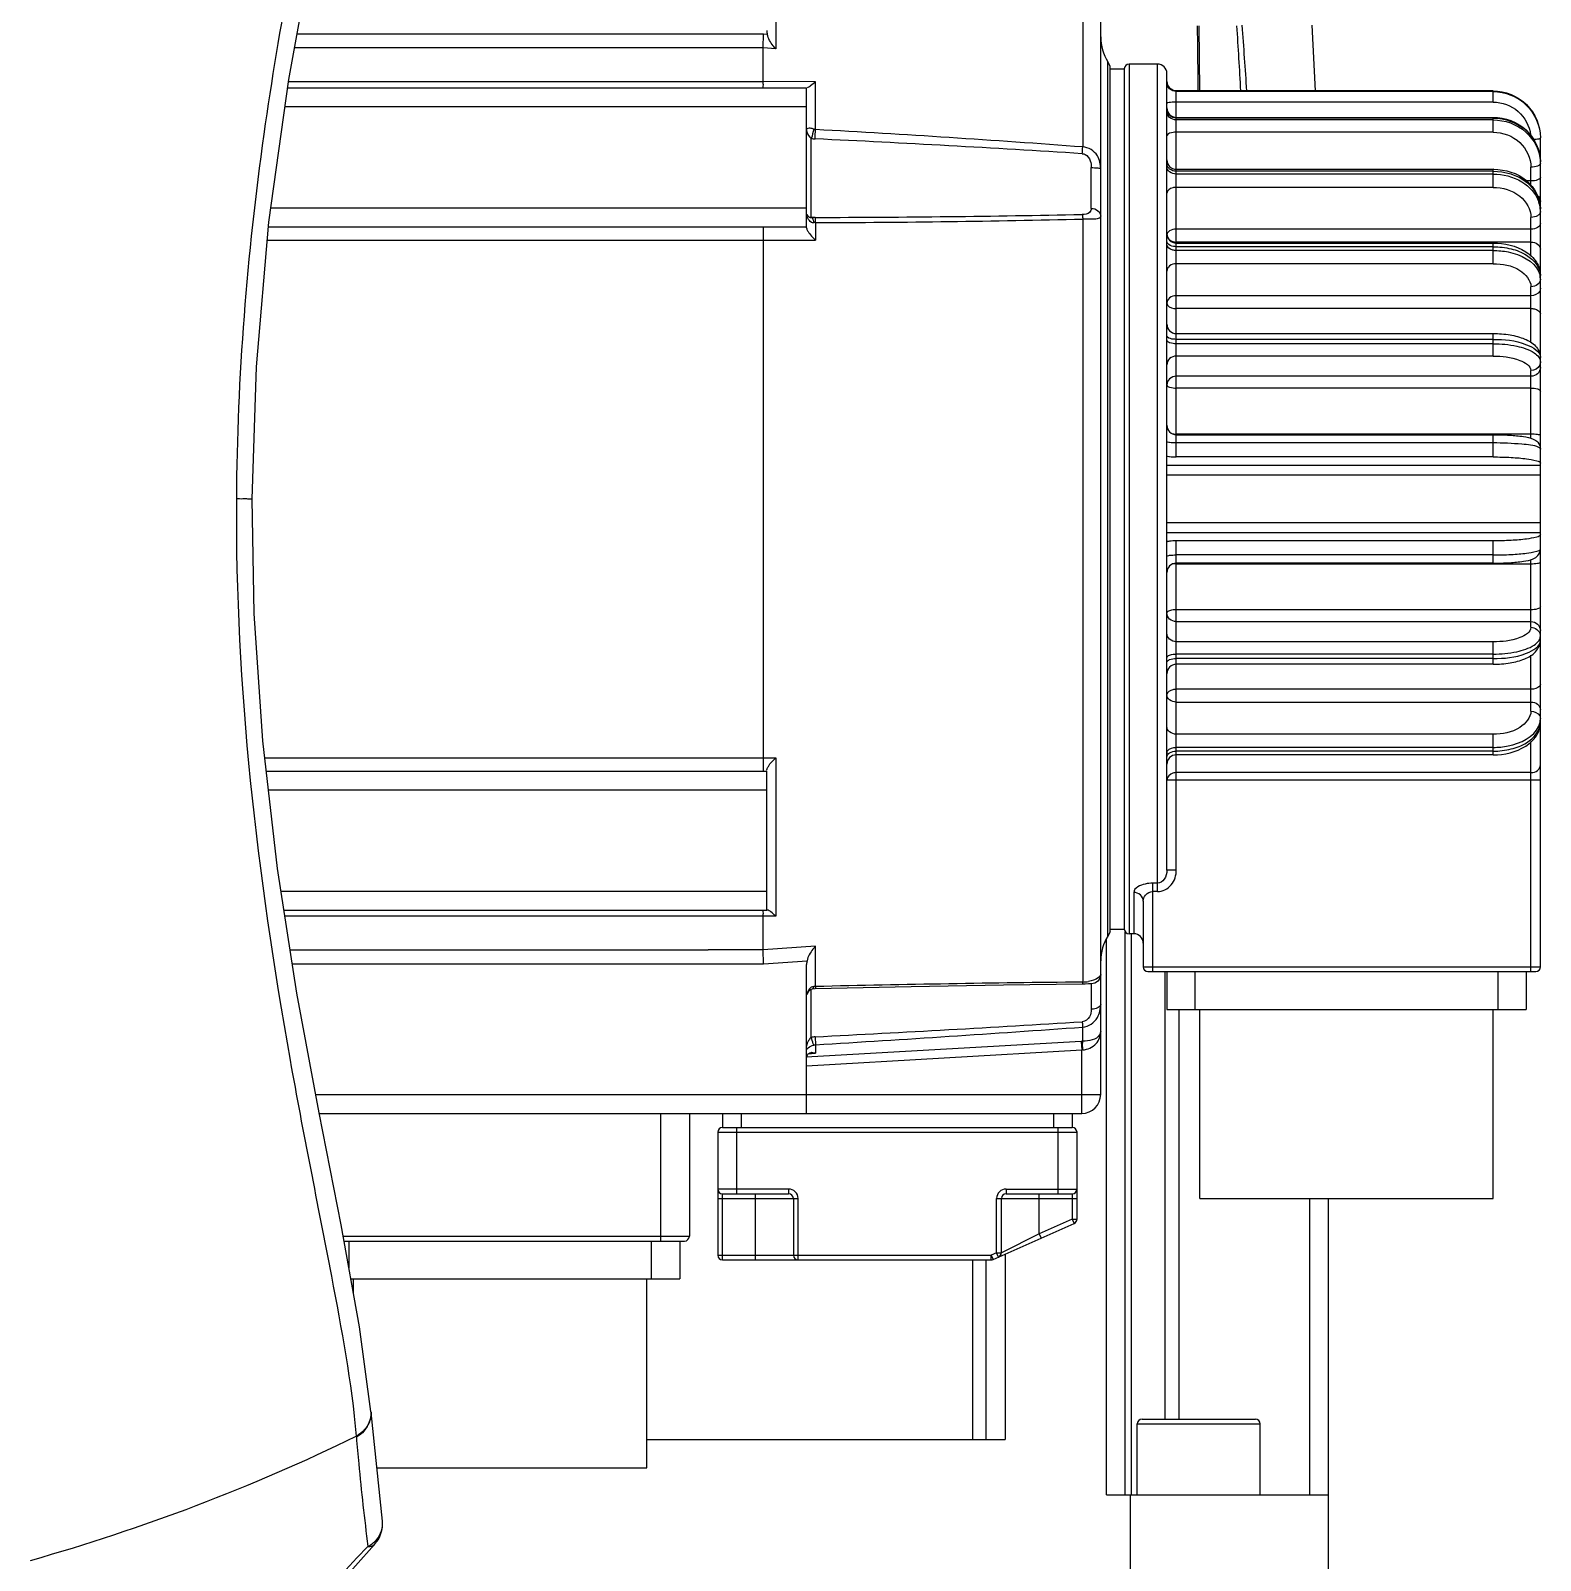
# Model space of a CAD drawing. Header units: millimetres. Extents: x 7426 to 8737, y 124 to 421.
# Drawn here: x 7934.83 to 7942.82, y 253.93 to 262.03 of the extents above; entities that cross this region are included whole.
import ezdxf

# ---------------------------------------------------------------- set-up
doc = ezdxf.new("R2010")
doc.units = ezdxf.units.MM
doc.layers.add('外形图', color=7, linetype='Continuous')

msp = doc.modelspace()

# ---------------------------------------------------------------- linework, layer by layer
at = {"layer": '外形图', "color": 0, "linetype": 'Continuous'}
for p, q in [((7940.398, 262.7099), (7940.398, 261.4099)), ((7940.4927, 256.3983), (7940.4927, 262.61)), ((7938.7751, 262.4922), (7938.7751, 261.9292)), ((7936.2435, 262.0075), (7938.7103, 262.0075)), ((7938.7077, 261.934), (7938.7103, 262.0075)), ((7938.7103, 262.0075), (7938.7298, 262.0061)), ((7941.0171, 261.7069), (7941.0129, 262.0515)), ((7941.6095, 262.0536), (7941.6277, 261.7069)), ((7938.7077, 261.934), (7936.2302, 261.934)), ((7938.7751, 261.9292), (7938.7077, 261.934)), ((7938.7077, 261.7555), (7938.7077, 261.934)), ((7940.5427, 261.8375), (7940.5302, 261.8603)), ((7940.5302, 257.2365), (7940.5302, 261.8603)), ((7940.5427, 257.2592), (7940.5427, 261.8375)), ((7940.7927, 261.8484), (7940.6427, 261.8484)), ((7940.6427, 261.8484), (7940.6427, 257.2483)), ((7940.7927, 257.4716), (7940.7927, 261.8484)), ((7936.1985, 261.7555), (7938.7077, 261.7555)), ((7938.9851, 261.7553), (7938.7077, 261.7555)), ((7938.9851, 261.502), (7938.9851, 261.7553)), ((7940.5427, 261.8234), (7940.6177, 261.8234)), ((7940.6177, 261.8234), (7940.6177, 257.2733)), ((7940.8427, 257.5855), (7940.8427, 261.7984)), ((7936.194, 261.7234), (7938.9377, 261.7234)), ((7938.9377, 260.9824), (7938.9377, 261.7234)), ((7940.8927, 261.7069), (7942.5678, 261.7069)), ((7940.8927, 259.7703), (7940.8927, 261.7069)), ((7942.5678, 261.7064), (7940.8927, 261.7064)), ((7942.5678, 261.7032), (7940.8927, 261.7032)), ((7942.5678, 261.6471), (7942.5678, 261.7069)), ((7936.1801, 261.6234), (7938.9377, 261.6234)), ((7942.5678, 261.6471), (7940.8927, 261.6471)), ((7940.8927, 261.5664), (7942.5678, 261.5664)), ((7942.5678, 261.5626), (7940.8927, 261.5626)), ((7942.5678, 261.5531), (7940.8927, 261.5531)), ((7942.5678, 261.4877), (7942.5678, 261.5664)), ((7938.9627, 261.0372), (7938.9627, 261.4554)), ((7942.5678, 261.4877), (7940.8927, 261.4877)), ((7942.8178, 261.084), (7942.8178, 261.4586)), ((7940.4427, 261.0851), (7940.4427, 261.3007)), ((7940.8927, 261.2919), (7942.5678, 261.2919)), ((7942.5678, 261.2815), (7940.8927, 261.2815)), ((7942.5678, 261.1962), (7942.5678, 261.2919)), ((7942.7678, 261.2058), (7942.7678, 261.3029)), ((7942.5678, 261.2663), (7940.8927, 261.2663)), ((7942.5678, 261.1962), (7940.8927, 261.1962)), ((7942.7678, 261.2305), (7942.745, 261.2305)), ((7936.1054, 261.0884), (7938.9377, 261.0884)), ((7938.9463, 261.0431), (7938.9403, 261.052)), ((7938.95, 261.0403), (7938.9463, 261.0431)), ((7938.9499, 261.0404), (7938.95, 261.0403)), ((7938.9569, 261.0377), (7938.9627, 261.0372)), ((7940.398, 261.029), (7940.398, 256.993)), ((7942.7678, 260.8321), (7942.7678, 261.0375)), ((7942.8178, 257.0733), (7942.8178, 261.0832)), ((7936.0928, 260.9884), (7938.9377, 260.9884)), ((7938.9851, 261.01), (7938.9851, 260.9173)), ((7940.8439, 260.9514), (7940.8429, 260.9476)), ((7942.7678, 260.9753), (7940.8927, 260.9753)), ((7936.0866, 260.9173), (7938.7077, 260.9173)), ((7938.7077, 260.9173), (7938.7077, 258.1794)), ((7938.7077, 260.9173), (7938.9851, 260.9173)), ((7942.7678, 260.9071), (7940.8927, 260.9071)), ((7940.8927, 260.9019), (7942.5678, 260.9019)), ((7942.5678, 260.8824), (7940.8927, 260.8824)), ((7942.5678, 260.7924), (7942.5678, 260.9019)), ((7942.5678, 260.8625), (7940.8927, 260.8625)), ((7942.5678, 260.7924), (7940.8927, 260.7924)), ((7942.7678, 260.6229), (7940.8927, 260.6229)), ((7942.7678, 260.3752), (7942.7678, 260.6707)), ((7942.7678, 260.5553), (7940.8927, 260.5553)), ((7940.8927, 260.4231), (7942.5678, 260.4231)), ((7942.5678, 260.3923), (7940.8927, 260.3923)), ((7942.5678, 260.3038), (7942.5678, 260.4231)), ((7942.5678, 260.3692), (7940.8927, 260.3692)), ((7942.5678, 260.3038), (7940.8927, 260.3038)), ((7942.7678, 259.8695), (7942.7678, 260.2273)), ((7942.7678, 260.1973), (7940.8927, 260.1973)), ((7942.7678, 260.1348), (7940.8927, 260.1348)), ((7942.7678, 259.8914), (7940.8927, 259.8914)), ((7940.8927, 259.8881), (7942.5678, 259.8881)), ((7942.5678, 259.8446), (7940.8927, 259.8446)), ((7942.5678, 259.7703), (7942.5678, 259.8881)), ((7942.5678, 259.7703), (7940.8927, 259.7703)), ((7940.8427, 259.7274), (7942.8178, 259.7274)), ((7942.8178, 259.6743), (7940.8427, 259.6743)), ((7942.8178, 259.4224), (7940.8427, 259.4224)), ((7942.8178, 259.3693), (7940.8427, 259.3693)), ((7942.5678, 259.3264), (7940.8927, 259.3264)), ((7940.8927, 257.5855), (7940.8927, 259.3264)), ((7942.5678, 259.2086), (7942.5678, 259.3264)), ((7942.5678, 259.2521), (7940.8927, 259.2521)), ((7942.5678, 259.2086), (7940.8927, 259.2086)), ((7940.8927, 259.2053), (7942.7678, 259.2053)), ((7942.7678, 258.8694), (7942.7678, 259.2272)), ((7942.7678, 258.9619), (7940.8927, 258.9619)), ((7940.8927, 258.8994), (7942.7678, 258.8994)), ((7942.5678, 258.7929), (7940.8927, 258.7929)), ((7942.5678, 258.6736), (7942.5678, 258.7929)), ((7942.5678, 258.7275), (7940.8927, 258.7275)), ((7942.5678, 258.7044), (7940.8927, 258.7044)), ((7942.7678, 258.426), (7942.7678, 258.7215)), ((7942.5678, 258.6736), (7940.8927, 258.6736)), ((7942.7678, 258.5414), (7940.8927, 258.5414)), ((7940.8927, 258.4738), (7942.7678, 258.4738)), ((7942.5678, 258.3043), (7940.8927, 258.3043)), ((7942.5678, 258.1948), (7942.5678, 258.3043)), ((7942.5678, 258.2342), (7940.8927, 258.2342)), ((7942.5678, 258.2143), (7940.8927, 258.2143)), ((7942.5678, 258.1948), (7940.8927, 258.1948)), ((7942.7678, 257.0483), (7942.7678, 258.2646)), ((7936.0725, 258.1794), (7938.7751, 258.1794)), ((7938.7751, 258.1794), (7938.7751, 257.3412)), ((7936.0807, 258.1083), (7938.7277, 258.1083)), ((7938.7277, 257.3733), (7938.7277, 258.1083)), ((7942.8178, 258.0609), (7940.8427, 258.0609)), ((7942.7678, 258.1011), (7940.8927, 258.1011)), ((7938.7277, 258.0083), (7936.0923, 258.0083)), ((7940.8927, 257.5855), (7940.8427, 257.5855)), ((7936.1588, 257.4733), (7938.7277, 257.4733)), ((7940.6677, 257.4669), (7940.6677, 257.2483)), ((7940.7927, 257.5158), (7940.7677, 257.5158)), ((7940.7677, 257.0483), (7940.7677, 257.5158)), ((7940.7927, 257.4716), (7940.7677, 257.4716)), ((7940.7177, 257.4217), (7940.7177, 257.0733)), ((7936.1744, 257.3733), (7938.7277, 257.3733)), ((7938.7751, 257.3412), (7936.1794, 257.3412)), ((7938.7077, 257.1627), (7938.7077, 257.3412)), ((7940.5427, 257.2592), (7940.5302, 257.2365)), ((7940.5427, 257.2733), (7940.6177, 257.2733)), ((7940.623, 254.2807), (7940.623, 257.2588)), ((7940.6677, 257.2483), (7940.6427, 257.2483)), ((7940.6551, 254.2807), (7940.6551, 257.2483)), ((7936.2072, 257.1628), (7938.4177, 257.1628)), ((7938.7077, 257.1627), (7938.4177, 257.1628)), ((7938.9851, 257.1823), (7938.7077, 257.1627)), ((7938.7103, 257.0892), (7938.7077, 257.1627)), ((7938.9851, 256.9692), (7938.9851, 257.1823)), ((7940.523, 254.2807), (7940.523, 257.2202)), ((7936.2186, 257.0892), (7938.7103, 257.0892)), ((7938.7103, 257.0892), (7938.9399, 257.1057)), ((7938.9377, 256.2983), (7938.9377, 257.0859)), ((7940.7177, 257.0733), (7942.8178, 257.0733)), ((7940.398, 256.993), (7940.3957, 256.993)), ((7940.3958, 256.9834), (7940.4112, 256.9839)), ((7940.4366, 256.986), (7940.4379, 256.9861)), ((7940.4427, 256.9839), (7940.4427, 256.8492)), ((7940.7427, 257.0483), (7942.7928, 257.0483)), ((7940.8337, 254.6807), (7940.8337, 257.0483)), ((7940.8427, 257.0483), (7940.8427, 256.8483)), ((7940.9927, 256.8483), (7940.9927, 257.0483)), ((7942.5928, 257.0483), (7942.5928, 256.8483)), ((7942.7428, 257.0483), (7942.7428, 256.8483)), ((7938.9627, 256.7004), (7938.9627, 256.9558)), ((7938.9685, 256.958), (7938.9836, 256.959)), ((7940.8427, 256.8483), (7942.7428, 256.8483)), ((7940.9071, 254.6807), (7940.9071, 256.8483)), ((7941.0177, 255.8483), (7941.0177, 256.8483)), ((7942.5678, 255.8483), (7942.5678, 256.8483)), ((7940.398, 256.6797), (7940.398, 256.755)), ((7940.3901, 256.6794), (7938.9654, 256.5974)), ((7938.9825, 256.7034), (7938.9851, 256.6618)), ((7938.9851, 256.6618), (7938.9851, 256.6167)), ((7940.3901, 256.6794), (7940.3927, 256.634)), ((7938.9377, 256.5502), (7940.3927, 256.634)), ((7938.9654, 256.5974), (7938.9399, 256.596)), ((7938.9482, 256.6145), (7938.9644, 256.6155)), ((7938.9644, 256.6155), (7938.9851, 256.6167)), ((7940.3927, 256.2983), (7940.3927, 256.634)), ((7936.3417, 256.3983), (7940.4927, 256.3983)), ((7936.3602, 256.2983), (7940.3927, 256.2983)), ((7938.1677, 255.6233), (7938.1677, 256.2983)), ((7938.3177, 256.2983), (7938.3177, 255.6483)), ((7938.4927, 256.2983), (7938.4927, 256.2233)), ((7938.5927, 256.2233), (7938.5927, 256.2983)), ((7940.2427, 256.2983), (7940.2427, 256.2233)), ((7940.3427, 256.2983), (7940.3427, 256.2233)), ((7938.4677, 256.1983), (7940.3677, 256.1983)), ((7938.4677, 256.1983), (7938.4677, 255.5483)), ((7938.4927, 256.2233), (7940.3427, 256.2233)), ((7938.5677, 256.2233), (7938.5677, 255.8733)), ((7940.2677, 255.8733), (7940.2677, 256.2233)), ((7940.3677, 255.7395), (7940.3677, 256.1983)), ((7938.8427, 255.8983), (7938.4677, 255.8983)), ((7938.4677, 255.8483), (7938.8927, 255.8483)), ((7938.4927, 255.8733), (7938.8427, 255.8733)), ((7938.4927, 255.5232), (7938.4927, 255.8733)), ((7938.6677, 255.5232), (7938.6677, 255.8733)), ((7938.8427, 255.8983), (7938.8427, 255.8733)), ((7938.8677, 255.8483), (7938.8677, 255.5483)), ((7938.8927, 255.5232), (7938.8927, 255.8483)), ((7939.9427, 255.8483), (7940.3677, 255.8483)), ((7939.9427, 255.5614), (7939.9427, 255.8483)), ((7939.9677, 255.5614), (7939.9677, 255.8483)), ((7939.9927, 255.8983), (7940.3677, 255.8983)), ((7939.9927, 255.8983), (7939.9927, 255.8733)), ((7939.9927, 255.8733), (7940.3427, 255.8733)), ((7940.1677, 255.6616), (7940.1677, 255.8733)), ((7940.3427, 255.8733), (7940.3427, 255.7395)), ((7941.0177, 255.8483), (7942.5678, 255.8483)), ((7941.5981, 254.2807), (7941.5981, 255.8483)), ((7941.6981, 253.5982), (7941.6981, 255.8483)), ((7939.9234, 255.5254), (7940.3529, 255.7167)), ((7940.3427, 255.7395), (7940.1677, 255.6616)), ((7940.3427, 255.7395), (7940.3677, 255.7395)), ((7940.3427, 255.7395), (7940.3529, 255.7167)), ((7936.487, 255.6483), (7938.3177, 255.6483)), ((7936.4916, 255.6233), (7938.2927, 255.6233)), ((7936.5176, 255.6233), (7936.5176, 255.481)), ((7938.1177, 255.4232), (7938.1177, 255.6233)), ((7938.2677, 255.6233), (7938.2677, 255.4232)), ((7940.1677, 255.6616), (7939.9677, 255.5614)), ((7940.1677, 255.6616), (7940.1779, 255.6387)), ((7938.4677, 255.5483), (7939.9132, 255.5483)), ((7938.4927, 255.5232), (7939.9132, 255.5232)), ((7939.817, 254.5732), (7939.817, 255.5232)), ((7939.888, 254.5732), (7939.888, 255.5232)), ((7939.9427, 255.5614), (7939.9132, 255.5483)), ((7939.9132, 255.5483), (7939.9234, 255.5254)), ((7939.9132, 255.5232), (7939.9132, 255.5483)), ((7939.9427, 255.5614), (7939.9677, 255.5614)), ((7939.9529, 255.5386), (7939.9427, 255.5614)), ((7939.988, 255.5542), (7939.988, 254.5732)), ((7936.5282, 255.4232), (7938.2677, 255.4232)), ((7936.5426, 255.3444), (7936.5426, 255.4232)), ((7938.0927, 254.4232), (7938.0927, 255.4232)), ((7936.6344, 254.7195), (7936.6342, 254.7223)), ((7936.6346, 254.7172), (7936.6344, 254.7196)), ((7936.6944, 254.142), (7936.6346, 254.7173)), ((7940.6863, 254.6557), (7941.3363, 254.6557)), ((7940.6863, 254.2807), (7940.6863, 254.6557)), ((7940.7113, 254.6807), (7941.3113, 254.6807)), ((7941.3363, 254.2807), (7941.3363, 254.6557)), ((7936.5566, 254.5914), (7936.5569, 254.589)), ((7936.5568, 254.589), (7936.557, 254.5868)), ((7938.0927, 254.5732), (7939.988, 254.5732)), ((7936.6652, 254.4232), (7938.0927, 254.4232)), ((7940.523, 254.2807), (7941.6981, 254.2807)), ((7940.648, 254.2807), (7940.648, 253.5982)), ((7936.4524, 253.7923), (7936.6535, 254.0191))]:
    msp.add_line(p, q, dxfattribs=at)
for points in [[(7936.006, 259.5471), (7936.0282, 260.2464), (7936.0949, 261.013), (7936.1999, 261.766), (7936.3283, 262.4778), (7936.459, 263.1243), (7936.5682, 263.6848), (7936.6319, 264.1367), (7936.6331, 264.4596), (7936.5625, 264.6776)], [(7936.6342, 254.7223), (7936.5745, 255.1701), (7936.4759, 255.7091), (7936.3595, 256.3018), (7936.2427, 256.9344), (7936.14, 257.5943), (7936.0623, 258.2683), (7936.017, 258.9427), (7936.006, 259.5471)], [(7938.9836, 256.9591), (7939.4902, 256.9699), (7939.9786, 256.9783), (7940.3958, 256.9834)], [(7940.4112, 256.9839), (7940.4278, 256.9852), (7940.4366, 256.986)], [(7938.9403, 256.9269), (7938.9475, 256.9432), (7938.9583, 256.9542), (7938.9685, 256.958)]]:
    msp.add_lwpolyline(points, dxfattribs=at)
for centre, radius, start, end in [((7938.8153, 262.0254), 0.0876, 179.97001, 192.74743), ((8018.9523, 262.7615), 77.9522, 180.52196, 180.775196), ((7837.1258, 255.5966), 104.2875, 3.358925, 3.548351), ((7853.345, 255.6582), 88.1287, 3.935581, 4.161593), ((7940.7427, 261.9919), 0.25, 180, 211.78833), ((7940.6427, 261.8234), 0.025, 90, 180), ((7940.7927, 261.7984), 0.05, 0, 90), ((7940.8927, 261.7569), 0.05, 180, 270), ((7940.8927, 261.6164), 0.05, 180, 270), ((7940.8856, 261.6089), 0.0429, 180.05795, 192.61888), ((7940.8865, 261.609), 0.0438, 192.57758, 204.10807), ((7938.9878, 261.5627), 0.1102, 256.84218, 267.23272), ((7937.1842, 261.5726), 1.8022, 356.18308, 357.75704), ((7935.1019, 178.6649), 82.8786, 86.338062, 87.316333), ((7935.1393, 191.6375), 69.9703, 85.689808, 86.849239), ((7942.7702, 261.7602), 0.3114, 272.59141, 273.0866), ((7942.5744, 261.4553), 0.2433, 0.00019, 0.7565), ((7936.0229, 261.7133), 4.3856, 355.56675, 356.03358), ((7940.8927, 261.3419), 0.05, 180, 270), ((7942.5678, 260.9925), 0.2993, 89.46616, 89.9999), ((7942.6058, 261.3221), 0.212, 0.00195, 2.54902), ((7942.6552, 261.0673), 0.1626, 5.52158, 18.67524), ((7938.9899, 258.8759), 2.1615, 90.19705, 90.72104), ((7938.8321, 338.8013), 77.7641, 270.110749, 271.151827), ((7938.8107, 326.5469), 65.5372, 270.1524, 271.38775), ((7942.6607, 261.068), 0.1571, 0.00996, 5.45823), ((7938.9878, 260.9247), 0.0854, 91.84014, 98.50531), ((7940.8927, 260.9519), 0.05, 180, 270), ((7942.7237, 260.7102), 0.0941, 0.07116, 11.79297), ((7940.8927, 260.4731), 0.05, 180, 270), ((7942.7634, 260.2661), 0.056, 30.15207, 35.0287), ((7940.8927, 259.9381), 0.05, 180, 270), ((7940.8927, 259.1586), 0.05, 90, 180), ((7942.7634, 258.8306), 0.056, 324.9713, 329.84793), ((7942.7752, 258.8232), 0.0426, 0.03306, 9.12745), ((7940.8927, 258.6236), 0.05, 90, 180), ((7942.7237, 258.3865), 0.0941, 348.20703, 359.92884), ((7940.8927, 258.1448), 0.05, 90, 180), ((7940.7427, 257.1048), 0.25, 148.21167, 180), ((7940.6427, 257.2733), 0.025, 180, 270), ((7940.6677, 257.1983), 0.05, 0, 90), ((7939.0256, 257.086), 0.0879, 167.07012, 180.0369), ((7940.7427, 257.0733), 0.025, 180, 270), ((7942.7928, 257.0733), 0.025, 270, 0), ((7941.3834, 156.5539), 100.4439, 90.563448, 91.368227), ((7940.3931, 257.1895), 0.1965, 271.40779, 280.27439), ((7938.9852, 256.5846), 0.3847, 90.99537, 91.4861), ((7938.9871, 256.4649), 0.5043, 90.22868, 90.97738), ((7931.8604, 395.792), 139.2708, 272.931274, 273.513456), ((7931.9496, 374.033), 117.5819, 273.430335, 274.120313), ((7939.0122, 256.6486), 0.0728, 148.94309, 153.01932), ((7938.9878, 256.6017), 0.1019, 92.99557, 104.2583), ((7940.4091, 256.3504), 0.3295, 91.93093, 93.29741), ((7938.9662, 256.5824), 0.0378, 93.27464, 97.63658), ((7940.4052, 256.4898), 0.1447, 92.87696, 94.95362), ((7940.3927, 256.3983), 0.1, 270, 0), ((7938.4927, 256.1983), 0.025, 90, 180), ((7940.3427, 256.1983), 0.025, 0, 90), ((7938.4927, 255.8983), 0.025, 180, 270), ((7938.8427, 255.8483), 0.05, 0, 90), ((7938.8427, 255.8483), 0.025, 0, 90), ((7939.9927, 255.8483), 0.05, 90, 180), ((7939.9927, 255.8483), 0.025, 90, 180), ((7940.3427, 255.8983), 0.025, 270, 0), ((7940.3427, 255.7395), 0.025, 294, 0), ((7938.2927, 255.6483), 0.025, 270, 0), ((7938.4927, 255.5483), 0.025, 180, 270), ((7938.8927, 255.5483), 0.025, 180, 270), ((7939.9132, 255.5483), 0.025, 270, 294), ((7939.9427, 255.5614), 0.025, 294, 0.00098), ((7936.5134, 254.7116), 0.1212, 2.73978, 4.92189), ((7940.7113, 254.6557), 0.025, 90, 180), ((7941.3113, 254.6557), 0.025, 0, 90)]:
    msp.add_arc(centre, radius, start, end, dxfattribs=at)
for points, knots in [([(7936.5233, 264.7176), (7936.5611, 264.6584), (7936.5858, 264.4646), (7936.557, 264.1212), (7936.4726, 263.6387), (7936.3457, 263.0288), (7936.1975, 262.2948), (7936.0012, 261.127), (7935.9263, 260.1934), (7935.9228, 259.5483)], [0, 0, 0, 0, 0.040311, 0.106401, 0.199998, 0.320158, 0.464544, 0.629656, 1, 1, 1, 1]), ([(7938.7751, 261.9292), (7938.7703, 261.9341), (7938.7506, 261.9565), (7938.7349, 261.9836), (7938.7298, 262.0061)], [0, 0, 0, 0, 0.229787, 1, 1, 1, 1]), ([(7938.7103, 261.7234), (7938.7075, 261.7234), (7938.711, 261.7407), (7938.708, 261.7476), (7938.7077, 261.7555)], [0, 0, 0, 0, 0.263367, 1, 1, 1, 1]), ([(7938.9851, 261.7553), (7938.9768, 261.7471), (7938.963, 261.736), (7938.9469, 261.7234), (7938.9399, 261.7234)], [0, 0, 0, 0, 0.624916, 1, 1, 1, 1]), ([(7942.5678, 261.7069), (7942.6315, 261.7069), (7942.764, 261.6543), (7942.8178, 261.522), (7942.8178, 261.4586)], [0, 0, 0, 0, 0.501003, 1, 1, 1, 1]), ([(7942.5678, 261.7064), (7942.6315, 261.7064), (7942.7639, 261.6541), (7942.8178, 261.5219), (7942.8178, 261.4586)], [0, 0, 0, 0, 0.501519, 1, 1, 1, 1]), ([(7942.5678, 261.7032), (7942.631, 261.7032), (7942.7623, 261.6517), (7942.8169, 261.5213), (7942.8178, 261.4585)], [0, 0, 0, 0, 0.501498, 1, 1, 1, 1]), ([(7940.8465, 261.643), (7940.8456, 261.6427), (7940.8442, 261.6423), (7940.8427, 261.6411), (7940.8427, 261.6405)], [0, 0, 0, 0, 0.660028, 1, 1, 1, 1]), ([(7940.8927, 261.5531), (7940.8801, 261.5531), (7940.8544, 261.562), (7940.8427, 261.5873), (7940.8427, 261.5993)], [0, 0, 0, 0, 0.513978, 1, 1, 1, 1]), ([(7940.8927, 261.6471), (7940.8879, 261.6471), (7940.8725, 261.6466), (7940.8567, 261.6462), (7940.8465, 261.643)], [0, 0, 0, 0, 0.31252, 1, 1, 1, 1]), ([(7942.5678, 261.6471), (7942.6147, 261.6467), (7942.7116, 261.6123), (7942.7599, 261.5209), (7942.766, 261.4746)], [0, 0, 0, 0, 0.501418, 1, 1, 1, 1]), ([(7942.5678, 261.5664), (7942.6307, 261.5664), (7942.7603, 261.5203), (7942.8178, 261.3924), (7942.8178, 261.3316)], [0, 0, 0, 0, 0.508992, 1, 1, 1, 1]), ([(7942.5678, 261.5626), (7942.6309, 261.5626), (7942.7596, 261.5178), (7942.8178, 261.3913), (7942.8178, 261.3316)], [0, 0, 0, 0, 0.513978, 1, 1, 1, 1]), ([(7942.5678, 261.5531), (7942.6293, 261.5531), (7942.7546, 261.5105), (7942.815, 261.3897), (7942.8176, 261.3315)], [0, 0, 0, 0, 0.513619, 1, 1, 1, 1]), ([(7938.9752, 261.5044), (7938.9695, 261.5067), (7938.9589, 261.5104), (7938.9377, 261.5084), (7938.9377, 261.5015)], [0, 0, 0, 0, 0.471687, 1, 1, 1, 1]), ([(7938.9377, 261.5015), (7938.9377, 261.4978), (7938.939, 261.4798), (7938.9514, 261.4639), (7938.9627, 261.4554)], [0, 0, 0, 0, 0.207199, 1, 1, 1, 1]), ([(7938.9851, 261.502), (7938.9834, 261.5022), (7938.98, 261.5027), (7938.9768, 261.5037), (7938.9752, 261.5044)], [0, 0, 0, 0, 0.496388, 1, 1, 1, 1]), ([(7940.8927, 261.4877), (7940.8808, 261.4877), (7940.864, 261.4867), (7940.8427, 261.4752), (7940.8427, 261.4686)], [0, 0, 0, 0, 0.64227, 1, 1, 1, 1]), ([(7942.5678, 261.4877), (7942.6182, 261.4873), (7942.7214, 261.452), (7942.7673, 261.3507), (7942.7678, 261.3029)], [0, 0, 0, 0, 0.513975, 1, 1, 1, 1]), ([(7942.8178, 261.4553), (7942.8178, 261.4548), (7942.8131, 261.4509), (7942.8078, 261.4513), (7942.8031, 261.4507)], [0, 0, 0, 0, 0.10171, 1, 1, 1, 1]), ([(7940.3953, 261.3743), (7940.4006, 261.3739), (7940.4201, 261.3688), (7940.433, 261.3504), (7940.4375, 261.3369)], [0, 0, 0, 0, 0.270699, 1, 1, 1, 1]), ([(7940.4927, 261.2946), (7940.4927, 261.3183), (7940.4828, 261.3745), (7940.428, 261.4083), (7940.398, 261.4099)], [0, 0, 0, 0, 0.44032, 1, 1, 1, 1]), ([(7942.8178, 261.3775), (7942.8178, 261.3769), (7942.8156, 261.3754), (7942.8137, 261.3749), (7942.8124, 261.3746)], [0, 0, 0, 0, 0.322938, 1, 1, 1, 1]), ([(7940.4427, 261.3007), (7940.4545, 261.3007), (7940.4715, 261.3002), (7940.4858, 261.2977), (7940.4927, 261.296), (7940.4927, 261.2946)], [0, 0, 0, 0, 0.695817, 0.918335, 1, 1, 1, 1]), ([(7940.8927, 261.2663), (7940.8803, 261.2663), (7940.8562, 261.2726), (7940.8427, 261.2955), (7940.8427, 261.306)], [0, 0, 0, 0, 0.540469, 1, 1, 1, 1]), ([(7942.5678, 261.2815), (7942.6298, 261.2815), (7942.7503, 261.2502), (7942.8178, 261.1359), (7942.8178, 261.0832)], [0, 0, 0, 0, 0.540469, 1, 1, 1, 1]), ([(7942.5706, 261.2919), (7942.6316, 261.2913), (7942.7536, 261.2563), (7942.8178, 261.1386), (7942.8178, 261.0832)], [0, 0, 0, 0, 0.524482, 1, 1, 1, 1]), ([(7942.814, 261.3148), (7942.8126, 261.3135), (7942.8091, 261.3111), (7942.8053, 261.3094), (7942.8031, 261.3086)], [0, 0, 0, 0, 0.45336, 1, 1, 1, 1]), ([(7942.8178, 261.3221), (7942.8178, 261.3208), (7942.817, 261.318), (7942.8151, 261.3158), (7942.814, 261.3148)], [0, 0, 0, 0, 0.456309, 1, 1, 1, 1]), ([(7940.8927, 261.1962), (7940.8863, 261.1962), (7940.867, 261.1947), (7940.8427, 261.1797), (7940.8427, 261.1658)], [0, 0, 0, 0, 0.315815, 1, 1, 1, 1]), ([(7942.5678, 261.2663), (7942.6203, 261.2663), (7942.7214, 261.2427), (7942.7945, 261.1631), (7942.8093, 261.1193)], [0, 0, 0, 0, 0.532066, 1, 1, 1, 1]), ([(7942.5678, 261.1962), (7942.6174, 261.1959), (7942.714, 261.1713), (7942.7673, 261.0797), (7942.7678, 261.0375)], [0, 0, 0, 0, 0.540459, 1, 1, 1, 1]), ([(7942.814, 261.2423), (7942.8126, 261.241), (7942.8091, 261.2386), (7942.8053, 261.2369), (7942.8031, 261.2361)], [0, 0, 0, 0, 0.45336, 1, 1, 1, 1]), ([(7942.8178, 261.2496), (7942.8178, 261.2483), (7942.817, 261.2455), (7942.8151, 261.2433), (7942.814, 261.2423)], [0, 0, 0, 0, 0.456309, 1, 1, 1, 1]), ([(7938.95, 261.0403), (7938.951, 261.0397), (7938.9532, 261.0387), (7938.9556, 261.038), (7938.9569, 261.0377)], [0, 0, 0, 0, 0.47841, 1, 1, 1, 1]), ([(7938.9627, 261.0372), (7938.9662, 261.0366), (7938.9695, 261.0305), (7938.9714, 261.0255), (7938.972, 261.0236)], [0, 0, 0, 0, 0.643923, 1, 1, 1, 1]), ([(7938.9851, 261.01), (7938.9849, 261.0164), (7938.9832, 261.0247), (7938.9844, 261.0355), (7938.9825, 261.0374)], [0, 0, 0, 0, 0.70074, 1, 1, 1, 1]), ([(7940.4427, 261.0851), (7940.4427, 261.0773), (7940.4338, 261.0546), (7940.4087, 261.0532), (7940.3953, 261.0529)], [0, 0, 0, 0, 0.367672, 1, 1, 1, 1]), ([(7940.3953, 261.0529), (7940.3956, 261.0517), (7940.397, 261.0437), (7940.3975, 261.0357), (7940.398, 261.029)], [0, 0, 0, 0, 0.161891, 1, 1, 1, 1]), ([(7940.398, 261.029), (7940.4139, 261.029), (7940.441, 261.0297), (7940.4701, 261.0288), (7940.4927, 261.0361), (7940.4927, 261.0431)], [0, 0, 0, 0, 0.486298, 0.78579, 1, 1, 1, 1]), ([(7940.4427, 261.0851), (7940.4552, 261.0851), (7940.4799, 261.0779), (7940.4927, 261.0541), (7940.4927, 261.0431)], [0, 0, 0, 0, 0.530773, 1, 1, 1, 1]), ([(7942.8178, 261.068), (7942.8178, 261.066), (7942.8171, 261.0618), (7942.8152, 261.0581), (7942.814, 261.0563)], [0, 0, 0, 0, 0.484443, 1, 1, 1, 1]), ([(7938.709, 260.9884), (7938.7069, 260.9884), (7938.7083, 260.9762), (7938.7069, 260.9644), (7938.7075, 260.941), (7938.7074, 260.9255), (7938.7077, 260.9173)], [0, 0, 0, 0, 0.088711, 0.327587, 0.657683, 1, 1, 1, 1]), ([(7938.9377, 260.9824), (7938.9377, 260.9816), (7938.9379, 260.9799), (7938.9383, 260.9783), (7938.9385, 260.9774)], [0, 0, 0, 0, 0.462274, 1, 1, 1, 1]), ([(7938.9385, 260.9774), (7938.94, 260.9722), (7938.9524, 260.9496), (7938.9701, 260.9307), (7938.9851, 260.9173)], [0, 0, 0, 0, 0.210593, 1, 1, 1, 1]), ([(7940.8465, 260.9011), (7940.8453, 260.9029), (7940.8434, 260.9066), (7940.8427, 260.9108), (7940.8427, 260.9128)], [0, 0, 0, 0, 0.515557, 1, 1, 1, 1]), ([(7940.8927, 260.8625), (7940.8863, 260.8625), (7940.867, 260.8641), (7940.8427, 260.879), (7940.8427, 260.893)], [0, 0, 0, 0, 0.315815, 1, 1, 1, 1]), ([(7940.8927, 260.8824), (7940.8879, 260.8824), (7940.8713, 260.8838), (7940.8533, 260.8912), (7940.8465, 260.9011)], [0, 0, 0, 0, 0.286932, 1, 1, 1, 1]), ([(7940.8522, 260.9228), (7940.853, 260.922), (7940.8546, 260.9204), (7940.8564, 260.9189), (7940.8574, 260.9182)], [0, 0, 0, 0, 0.494377, 1, 1, 1, 1]), ([(7942.5678, 260.9019), (7942.6272, 260.9019), (7942.717, 260.8825), (7942.801, 260.8066), (7942.8178, 260.7549), (7942.8178, 260.7302)], [0, 0, 0, 0, 0.538385, 0.775934, 1, 1, 1, 1]), ([(7942.5678, 260.8824), (7942.5999, 260.8824), (7942.6618, 260.8746), (7942.7592, 260.8399), (7942.8178, 260.7736), (7942.8178, 260.7302)], [0, 0, 0, 0, 0.306842, 0.585587, 1, 1, 1, 1]), ([(7942.7678, 260.9071), (7942.7801, 260.9071), (7942.8037, 260.9016), (7942.8178, 260.8795), (7942.8178, 260.8694)], [0, 0, 0, 0, 0.548905, 1, 1, 1, 1]), ([(7940.8927, 260.7924), (7940.8803, 260.7924), (7940.8562, 260.7862), (7940.8427, 260.7633), (7940.8427, 260.7527)], [0, 0, 0, 0, 0.540469, 1, 1, 1, 1]), ([(7942.5678, 260.8625), (7942.5947, 260.8625), (7942.6833, 260.8545), (7942.7835, 260.8084), (7942.8093, 260.7497)], [0, 0, 0, 0, 0.295943, 1, 1, 1, 1]), ([(7942.5678, 260.7924), (7942.6164, 260.7922), (7942.7016, 260.7801), (7942.7673, 260.7054), (7942.7678, 260.6707)], [0, 0, 0, 0, 0.58342, 1, 1, 1, 1]), ([(7940.8927, 260.6229), (7940.8803, 260.6229), (7940.8562, 260.6167), (7940.8427, 260.5938), (7940.8427, 260.5833)], [0, 0, 0, 0, 0.540469, 1, 1, 1, 1]), ([(7940.8427, 260.5833), (7940.8427, 260.5795), (7940.8514, 260.5595), (7940.8763, 260.5553), (7940.8927, 260.5553)], [0, 0, 0, 0, 0.187226, 1, 1, 1, 1]), ([(7942.7678, 260.5553), (7942.7742, 260.5553), (7942.7928, 260.5539), (7942.8178, 260.5407), (7942.8178, 260.5273)], [0, 0, 0, 0, 0.32353, 1, 1, 1, 1]), ([(7940.8465, 260.4041), (7940.8454, 260.4051), (7940.8435, 260.4073), (7940.8427, 260.4101), (7940.8427, 260.4114)], [0, 0, 0, 0, 0.543691, 1, 1, 1, 1]), ([(7940.8927, 260.3692), (7940.8808, 260.3692), (7940.864, 260.3701), (7940.8427, 260.3816), (7940.8427, 260.3883)], [0, 0, 0, 0, 0.64227, 1, 1, 1, 1]), ([(7940.8927, 260.3923), (7940.8879, 260.3923), (7940.8722, 260.3933), (7940.8547, 260.3965), (7940.8465, 260.4041)], [0, 0, 0, 0, 0.302219, 1, 1, 1, 1]), ([(7942.5678, 260.4231), (7942.5979, 260.4231), (7942.6549, 260.4188), (7942.7322, 260.3988), (7942.7961, 260.3633), (7942.8178, 260.3185), (7942.8178, 260.2966)], [0, 0, 0, 0, 0.296557, 0.560294, 0.78414, 1, 1, 1, 1]), ([(7942.5678, 260.3923), (7942.6274, 260.3923), (7942.7114, 260.3873), (7942.8178, 260.3298), (7942.8178, 260.2966)], [0, 0, 0, 0, 0.64227, 1, 1, 1, 1]), ([(7940.8927, 260.3038), (7940.8801, 260.3038), (7940.8544, 260.2949), (7940.8427, 260.2696), (7940.8427, 260.2576)], [0, 0, 0, 0, 0.513978, 1, 1, 1, 1]), ([(7942.5678, 260.3692), (7942.6097, 260.3692), (7942.684, 260.3622), (7942.7571, 260.3394), (7942.7843, 260.3213)], [0, 0, 0, 0, 0.561881, 1, 1, 1, 1]), ([(7942.5678, 260.3038), (7942.6155, 260.3037), (7942.6832, 260.2999), (7942.7672, 260.2539), (7942.7678, 260.2273)], [0, 0, 0, 0, 0.642229, 1, 1, 1, 1]), ([(7942.8178, 260.3151), (7942.8178, 260.317), (7942.8165, 260.321), (7942.8137, 260.324), (7942.812, 260.3253)], [0, 0, 0, 0, 0.453792, 1, 1, 1, 1]), ([(7942.8178, 260.2435), (7942.8178, 260.2315), (7942.8061, 260.2062), (7942.7804, 260.1973), (7942.7678, 260.1973)], [0, 0, 0, 0, 0.486022, 1, 1, 1, 1]), ([(7940.8927, 260.1973), (7940.8801, 260.1973), (7940.8544, 260.1883), (7940.8427, 260.163), (7940.8427, 260.1511)], [0, 0, 0, 0, 0.513978, 1, 1, 1, 1]), ([(7940.8427, 260.1511), (7940.8427, 260.1449), (7940.8653, 260.1357), (7940.8808, 260.1348), (7940.8927, 260.1348)], [0, 0, 0, 0, 0.343079, 1, 1, 1, 1]), ([(7942.7678, 260.1348), (7942.7797, 260.1348), (7942.7952, 260.1339), (7942.8178, 260.1247), (7942.8178, 260.1185)], [0, 0, 0, 0, 0.656921, 1, 1, 1, 1]), ([(7940.8927, 259.8446), (7940.8809, 259.8446), (7940.8641, 259.8452), (7940.8496, 259.8478), (7940.8427, 259.8497), (7940.8427, 259.8512)], [0, 0, 0, 0, 0.694217, 0.910744, 1, 1, 1, 1]), ([(7942.5678, 259.8881), (7942.597, 259.8881), (7942.6507, 259.8868), (7942.7215, 259.8801), (7942.7735, 259.8708), (7942.8086, 259.8483), (7942.8178, 259.8248), (7942.8178, 259.812)], [0, 0, 0, 0, 0.310459, 0.569476, 0.758832, 0.864235, 1, 1, 1, 1]), ([(7942.8093, 259.8205), (7942.782, 259.8338), (7942.6983, 259.8394), (7942.6186, 259.8446), (7942.5678, 259.8446)], [0, 0, 0, 0, 0.373924, 1, 1, 1, 1]), ([(7942.8178, 259.8819), (7942.8178, 259.8872), (7942.7924, 259.8895), (7942.7796, 259.8914), (7942.7678, 259.8914)], [0, 0, 0, 0, 0.312496, 1, 1, 1, 1]), ([(7942.8178, 259.812), (7942.8178, 259.8136), (7942.8152, 259.8174), (7942.8116, 259.8193), (7942.8093, 259.8205)], [0, 0, 0, 0, 0.384372, 1, 1, 1, 1]), ([(7940.8427, 259.7768), (7940.8427, 259.7753), (7940.8496, 259.7735), (7940.8641, 259.7708), (7940.8809, 259.7703), (7940.8927, 259.7703)], [0, 0, 0, 0, 0.08928, 0.305796, 1, 1, 1, 1]), ([(7942.5678, 259.7703), (7942.5997, 259.7703), (7942.6576, 259.7689), (7942.7388, 259.7626), (7942.7833, 259.7544), (7942.8178, 259.7452), (7942.8178, 259.7377)], [0, 0, 0, 0, 0.375194, 0.694312, 0.910757, 1, 1, 1, 1]), ([(7935.9228, 259.5483), (7935.9155, 258.5543), (7936.077, 257.1708), (7936.4088, 255.5392), (7936.5302, 254.8756), (7936.5567, 254.5914)], [0, 0, 0, 0, 0.596257, 0.828783, 1, 1, 1, 1]), ([(7936.006, 259.5471), (7936.0059, 259.549), (7935.994, 259.5451), (7935.9818, 259.5493), (7935.9538, 259.5474), (7935.9342, 259.5482), (7935.9228, 259.5483)], [0, 0, 0, 0, 0.068931, 0.270186, 0.589186, 1, 1, 1, 1]), ([(7940.8927, 259.3264), (7940.8809, 259.3264), (7940.8641, 259.3259), (7940.8496, 259.3232), (7940.8427, 259.3214), (7940.8427, 259.3199)], [0, 0, 0, 0, 0.694204, 0.91072, 1, 1, 1, 1]), ([(7942.8178, 259.359), (7942.8178, 259.3515), (7942.7833, 259.3423), (7942.7388, 259.3341), (7942.6576, 259.3278), (7942.5997, 259.3264), (7942.5678, 259.3264)], [0, 0, 0, 0, 0.089242, 0.305688, 0.624805, 1, 1, 1, 1]), ([(7940.8427, 259.2455), (7940.8427, 259.247), (7940.8496, 259.2489), (7940.8641, 259.2515), (7940.8809, 259.2521), (7940.8927, 259.2521)], [0, 0, 0, 0, 0.089256, 0.305783, 1, 1, 1, 1]), ([(7942.5678, 259.2086), (7942.597, 259.2086), (7942.6507, 259.2099), (7942.7215, 259.2166), (7942.7735, 259.2259), (7942.8086, 259.2484), (7942.8178, 259.2719), (7942.8178, 259.2847)], [0, 0, 0, 0, 0.310459, 0.569476, 0.758832, 0.864235, 1, 1, 1, 1]), ([(7942.5678, 259.2521), (7942.5997, 259.2521), (7942.6576, 259.2534), (7942.7388, 259.2597), (7942.7833, 259.268), (7942.8178, 259.2771), (7942.8178, 259.2847)], [0, 0, 0, 0, 0.375192, 0.694315, 0.910761, 1, 1, 1, 1]), ([(7942.7678, 259.2053), (7942.7796, 259.2053), (7942.7924, 259.2072), (7942.8178, 259.2095), (7942.8178, 259.2148)], [0, 0, 0, 0, 0.687504, 1, 1, 1, 1]), ([(7940.8927, 258.9619), (7940.8808, 258.9619), (7940.8653, 258.961), (7940.8427, 258.9518), (7940.8427, 258.9456)], [0, 0, 0, 0, 0.656921, 1, 1, 1, 1]), ([(7940.8927, 258.8994), (7940.8801, 258.8994), (7940.8544, 258.9084), (7940.8427, 258.9337), (7940.8427, 258.9456)], [0, 0, 0, 0, 0.513978, 1, 1, 1, 1]), ([(7942.8178, 258.9782), (7942.8178, 258.972), (7942.7952, 258.9628), (7942.7797, 258.9619), (7942.7678, 258.9619)], [0, 0, 0, 0, 0.343079, 1, 1, 1, 1]), ([(7942.7678, 258.8694), (7942.7672, 258.8428), (7942.6832, 258.7968), (7942.6155, 258.793), (7942.5678, 258.7929)], [0, 0, 0, 0, 0.357771, 1, 1, 1, 1]), ([(7942.7678, 258.8994), (7942.7804, 258.8994), (7942.8061, 258.8905), (7942.8178, 258.8652), (7942.8178, 258.8532)], [0, 0, 0, 0, 0.513978, 1, 1, 1, 1]), ([(7940.8927, 258.7929), (7940.8801, 258.7929), (7940.8544, 258.8018), (7940.8427, 258.8271), (7940.8427, 258.8391)], [0, 0, 0, 0, 0.513978, 1, 1, 1, 1]), ([(7942.5678, 258.6736), (7942.5979, 258.6736), (7942.6549, 258.6779), (7942.7322, 258.6979), (7942.7961, 258.7334), (7942.8178, 258.7782), (7942.8178, 258.8001)], [0, 0, 0, 0, 0.296557, 0.560294, 0.78414, 1, 1, 1, 1]), ([(7942.5678, 258.7044), (7942.6274, 258.7044), (7942.7114, 258.7094), (7942.8178, 258.7669), (7942.8178, 258.8001)], [0, 0, 0, 0, 0.64227, 1, 1, 1, 1]), ([(7942.5678, 258.7275), (7942.6097, 258.7275), (7942.684, 258.7345), (7942.7571, 258.7573), (7942.7843, 258.7754)], [0, 0, 0, 0, 0.561881, 1, 1, 1, 1]), ([(7942.812, 258.7714), (7942.8137, 258.7728), (7942.8165, 258.7757), (7942.8178, 258.7797), (7942.8178, 258.7816)], [0, 0, 0, 0, 0.546208, 1, 1, 1, 1]), ([(7940.8427, 258.7084), (7940.8427, 258.7151), (7940.864, 258.7266), (7940.8808, 258.7275), (7940.8927, 258.7275)], [0, 0, 0, 0, 0.35773, 1, 1, 1, 1]), ([(7940.8427, 258.6853), (7940.8427, 258.6898), (7940.8493, 258.6954), (7940.8552, 258.698), (7940.8574, 258.6988)], [0, 0, 0, 0, 0.664303, 1, 1, 1, 1]), ([(7940.8927, 258.5414), (7940.8863, 258.5414), (7940.8677, 258.54), (7940.8427, 258.5269), (7940.8427, 258.5135)], [0, 0, 0, 0, 0.32353, 1, 1, 1, 1]), ([(7942.8178, 258.5694), (7942.8178, 258.5656), (7942.8091, 258.5457), (7942.7842, 258.5414), (7942.7678, 258.5414)], [0, 0, 0, 0, 0.187226, 1, 1, 1, 1]), ([(7940.8927, 258.4738), (7940.8803, 258.4738), (7940.8562, 258.4801), (7940.8427, 258.5029), (7940.8427, 258.5135)], [0, 0, 0, 0, 0.540469, 1, 1, 1, 1]), ([(7942.7678, 258.4738), (7942.7802, 258.4738), (7942.8043, 258.4675), (7942.8178, 258.4447), (7942.8178, 258.4341)], [0, 0, 0, 0, 0.540469, 1, 1, 1, 1]), ([(7942.7678, 258.426), (7942.7673, 258.3913), (7942.7016, 258.3166), (7942.6164, 258.3045), (7942.5678, 258.3043)], [0, 0, 0, 0, 0.41658, 1, 1, 1, 1]), ([(7942.5678, 258.1948), (7942.6272, 258.1948), (7942.717, 258.2142), (7942.801, 258.2901), (7942.8178, 258.3418), (7942.8178, 258.3665)], [0, 0, 0, 0, 0.538385, 0.775934, 1, 1, 1, 1]), ([(7942.5678, 258.2143), (7942.5999, 258.2143), (7942.6618, 258.2221), (7942.7592, 258.2568), (7942.8178, 258.3232), (7942.8178, 258.3665)], [0, 0, 0, 0, 0.306842, 0.585587, 1, 1, 1, 1]), ([(7940.8927, 258.3043), (7940.8803, 258.3043), (7940.8562, 258.3106), (7940.8427, 258.3334), (7940.8427, 258.344)], [0, 0, 0, 0, 0.540469, 1, 1, 1, 1]), ([(7942.5678, 258.2342), (7942.5947, 258.2342), (7942.6833, 258.2422), (7942.7835, 258.2883), (7942.8093, 258.347)], [0, 0, 0, 0, 0.295943, 1, 1, 1, 1]), ([(7940.8427, 258.2037), (7940.8427, 258.2078), (7940.8507, 258.2285), (7940.8761, 258.2342), (7940.8927, 258.2342)], [0, 0, 0, 0, 0.197255, 1, 1, 1, 1]), ([(7938.7077, 258.1794), (7938.7077, 258.1712), (7938.7078, 258.1557), (7938.7066, 258.1322), (7938.7102, 258.1207), (7938.7069, 258.1083), (7938.709, 258.1083)], [0, 0, 0, 0, 0.343098, 0.674499, 0.912927, 1, 1, 1, 1]), ([(7938.7277, 258.1143), (7938.7277, 258.1151), (7938.7279, 258.1168), (7938.7283, 258.1185), (7938.7286, 258.1194)], [0, 0, 0, 0, 0.461069, 1, 1, 1, 1]), ([(7938.7286, 258.1194), (7938.7301, 258.1246), (7938.7425, 258.1472), (7938.7602, 258.1659), (7938.7751, 258.1794)], [0, 0, 0, 0, 0.211153, 1, 1, 1, 1]), ([(7942.7678, 258.1011), (7942.7802, 258.1011), (7942.8044, 258.1075), (7942.8178, 258.1306), (7942.8178, 258.1413)], [0, 0, 0, 0, 0.53818, 1, 1, 1, 1]), ([(7940.8927, 258.1011), (7940.8865, 258.1011), (7940.8649, 258.0985), (7940.844, 258.0789), (7940.8428, 258.0633)], [0, 0, 0, 0, 0.28393, 1, 1, 1, 1]), ([(7940.8427, 257.5855), (7940.8427, 257.5689), (7940.8365, 257.537), (7940.8069, 257.5158), (7940.7927, 257.5158)], [0, 0, 0, 0, 0.539042, 1, 1, 1, 1]), ([(7940.7927, 257.4716), (7940.8199, 257.4716), (7940.8757, 257.5009), (7940.8927, 257.558), (7940.8927, 257.5855)], [0, 0, 0, 0, 0.496702, 1, 1, 1, 1]), ([(7940.7677, 257.5158), (7940.7544, 257.5158), (7940.7188, 257.5129), (7940.6695, 257.4919), (7940.6677, 257.4669)], [0, 0, 0, 0, 0.347851, 1, 1, 1, 1]), ([(7940.7177, 257.4217), (7940.7177, 257.4334), (7940.7058, 257.4584), (7940.6803, 257.4669), (7940.6677, 257.4669)], [0, 0, 0, 0, 0.48238, 1, 1, 1, 1]), ([(7940.7177, 257.4217), (7940.7177, 257.433), (7940.7275, 257.4588), (7940.7537, 257.4717), (7940.7677, 257.4716)], [0, 0, 0, 0, 0.446471, 1, 1, 1, 1]), ([(7938.7077, 257.3412), (7938.7079, 257.3491), (7938.711, 257.356), (7938.7075, 257.3733), (7938.7103, 257.3733)], [0, 0, 0, 0, 0.7366, 1, 1, 1, 1]), ([(7938.7751, 257.3412), (7938.7669, 257.3495), (7938.7531, 257.3608), (7938.7368, 257.3733), (7938.7298, 257.3733)], [0, 0, 0, 0, 0.625329, 1, 1, 1, 1]), ([(7938.9851, 257.1823), (7938.9802, 257.1774), (7938.9605, 257.1551), (7938.9451, 257.128), (7938.9399, 257.1057)], [0, 0, 0, 0, 0.230436, 1, 1, 1, 1]), ([(7940.398, 256.993), (7940.3977, 256.9906), (7940.3971, 256.9882), (7940.3967, 256.9834), (7940.3958, 256.9834)], [0, 0, 0, 0, 0.723835, 1, 1, 1, 1]), ([(7940.4927, 257.0336), (7940.4927, 257.0267), (7940.4705, 257.0064), (7940.4467, 256.9995), (7940.4282, 256.9961)], [0, 0, 0, 0, 0.268239, 1, 1, 1, 1]), ([(7940.4375, 256.9861), (7940.4389, 256.9861), (7940.4411, 256.9864), (7940.4427, 256.9846), (7940.4427, 256.9839)], [0, 0, 0, 0, 0.666433, 1, 1, 1, 1]), ([(7940.4927, 257.0336), (7940.4927, 257.0209), (7940.482, 256.9944), (7940.4555, 256.9839), (7940.4427, 256.9839)], [0, 0, 0, 0, 0.498702, 1, 1, 1, 1]), ([(7938.9721, 256.9606), (7938.9716, 256.96), (7938.9706, 256.9588), (7938.9692, 256.9581), (7938.9685, 256.958)], [0, 0, 0, 0, 0.554168, 1, 1, 1, 1]), ([(7938.9752, 256.9691), (7938.9748, 256.9675), (7938.9741, 256.9645), (7938.9728, 256.9618), (7938.9721, 256.9606)], [0, 0, 0, 0, 0.555336, 1, 1, 1, 1]), ([(7938.9851, 256.9692), (7938.9849, 256.9668), (7938.9842, 256.9644), (7938.9846, 256.9591), (7938.9836, 256.9591)], [0, 0, 0, 0, 0.722665, 1, 1, 1, 1]), ([(7940.4427, 256.8492), (7940.4427, 256.8357), (7940.4388, 256.8057), (7940.411, 256.784), (7940.3953, 256.783)], [0, 0, 0, 0, 0.462907, 1, 1, 1, 1]), ([(7940.398, 256.755), (7940.4287, 256.7568), (7940.4826, 256.7953), (7940.4927, 256.852), (7940.4927, 256.8764)], [0, 0, 0, 0, 0.55789, 1, 1, 1, 1]), ([(7940.4927, 256.8764), (7940.4927, 256.8729), (7940.4842, 256.8531), (7940.4592, 256.8492), (7940.4427, 256.8492)], [0, 0, 0, 0, 0.176249, 1, 1, 1, 1]), ([(7940.3953, 256.783), (7940.3956, 256.7801), (7940.3964, 256.7708), (7940.3972, 256.7615), (7940.398, 256.755)], [0, 0, 0, 0, 0.30376, 1, 1, 1, 1]), ([(7938.9377, 256.6348), (7938.9377, 256.6391), (7938.9512, 256.6511), (7938.9648, 256.6557), (7938.9752, 256.6596)], [0, 0, 0, 0, 0.281138, 1, 1, 1, 1]), ([(7938.9752, 256.6596), (7938.9744, 256.6619), (7938.9701, 256.6755), (7938.966, 256.6891), (7938.9627, 256.7004)], [0, 0, 0, 0, 0.170608, 1, 1, 1, 1]), ([(7938.9752, 256.6596), (7938.9768, 256.6602), (7938.98, 256.6612), (7938.9834, 256.6617), (7938.9851, 256.6618)], [0, 0, 0, 0, 0.502456, 1, 1, 1, 1]), ([(7940.398, 256.6344), (7940.3978, 256.6389), (7940.3975, 256.654), (7940.3971, 256.6692), (7940.398, 256.6797)], [0, 0, 0, 0, 0.302729, 1, 1, 1, 1]), ([(7940.398, 256.6344), (7940.4237, 256.6357), (7940.474, 256.6581), (7940.4927, 256.7087), (7940.4927, 256.7317)], [0, 0, 0, 0, 0.528795, 1, 1, 1, 1]), ([(7940.4927, 256.7317), (7940.4927, 256.7253), (7940.4772, 256.6877), (7940.4296, 256.6805), (7940.398, 256.6797)], [0, 0, 0, 0, 0.168322, 1, 1, 1, 1]), ([(7938.9523, 256.6173), (7938.9537, 256.6179), (7938.9566, 256.619), (7938.9597, 256.6196), (7938.9612, 256.6199)], [0, 0, 0, 0, 0.49647, 1, 1, 1, 1]), ([(7936.557, 254.5868), (7936.5611, 254.5395), (7936.5783, 254.3464), (7936.5993, 254.1536), (7936.618, 254.0083)], [0, 0, 0, 0, 0.244562, 1, 1, 1, 1]), ([(7936.2483, 253.5541), (7936.2723, 253.5923), (7936.3826, 253.7538), (7936.513, 253.9007), (7936.618, 254.0083)], [0, 0, 0, 0, 0.230675, 1, 1, 1, 1])]:
    msp.add_open_spline(points, degree=3, knots=knots, dxfattribs=at)
for points in [[(7940.8574, 261.721), (7940.8484, 261.7299), (7940.8427, 261.7433), (7940.8427, 261.756)], [(7940.8574, 261.7177), (7940.8484, 261.7266), (7940.8427, 261.7401), (7940.8427, 261.7527)], [(7940.8927, 261.7064), (7940.88, 261.7064), (7940.8664, 261.712), (7940.8574, 261.721)], [(7940.8927, 261.7032), (7940.88, 261.7032), (7940.8664, 261.7087), (7940.8574, 261.7177)], [(7940.8574, 261.5762), (7940.8529, 261.5803), (7940.8491, 261.5855), (7940.8465, 261.5911)], [(7940.8927, 261.5626), (7940.8801, 261.5626), (7940.8666, 261.5676), (7940.8574, 261.5762)], [(7938.9752, 261.5044), (7938.9722, 261.4878), (7938.9679, 261.4714), (7938.9627, 261.4554)], [(7942.8031, 261.4507), (7942.7978, 261.45), (7942.7923, 261.4496), (7942.7869, 261.4493)], [(7940.4375, 261.3369), (7940.4414, 261.3253), (7940.4427, 261.3129), (7940.4427, 261.3007)], [(7940.8461, 261.3068), (7940.844, 261.3113), (7940.8427, 261.3163), (7940.8427, 261.3212)], [(7940.8574, 261.2932), (7940.8528, 261.2968), (7940.8487, 261.3015), (7940.8461, 261.3068)], [(7940.8927, 261.2815), (7940.8803, 261.2815), (7940.8671, 261.2855), (7940.8574, 261.2932)], [(7942.8031, 261.3086), (7942.792, 261.3043), (7942.7797, 261.3029), (7942.7678, 261.3029)], [(7942.8031, 261.2361), (7942.792, 261.2318), (7942.7797, 261.2305), (7942.7678, 261.2305)], [(7942.801, 261.155), (7942.8108, 261.1472), (7942.8178, 261.134), (7942.8178, 261.1215)], [(7938.9752, 261.0091), (7938.9583, 261.0061), (7938.9431, 261.0295), (7938.9396, 261.0463)], [(7942.8031, 261.0465), (7942.7928, 261.0401), (7942.7799, 261.0375), (7942.7678, 261.0375)], [(7942.814, 261.0563), (7942.8112, 261.0523), (7942.8073, 261.049), (7942.8031, 261.0465)], [(7938.972, 261.0236), (7938.9735, 261.0189), (7938.9744, 261.014), (7938.9752, 261.0091)], [(7940.8574, 260.9664), (7940.8516, 260.9629), (7940.8462, 260.9577), (7940.8439, 260.9514)], [(7940.8927, 260.9753), (7940.8806, 260.9753), (7940.8678, 260.9727), (7940.8574, 260.9664)], [(7942.8031, 260.9842), (7942.7928, 260.9779), (7942.7799, 260.9753), (7942.7678, 260.9753)], [(7942.8178, 261.0058), (7942.8178, 260.9971), (7942.8106, 260.9888), (7942.8031, 260.9842)], [(7940.8574, 260.9182), (7940.8672, 260.9108), (7940.8804, 260.9071), (7940.8927, 260.9071)], [(7942.8178, 260.7103), (7942.8178, 260.6998), (7942.8114, 260.6888), (7942.8031, 260.6823)], [(7942.8093, 260.7497), (7942.8121, 260.7432), (7942.8144, 260.7364), (7942.8158, 260.7294)], [(7942.8031, 260.6823), (7942.7934, 260.6746), (7942.7802, 260.6707), (7942.7678, 260.6707)], [(7942.814, 260.6474), (7942.8059, 260.632), (7942.7852, 260.6229), (7942.7678, 260.6229)], [(7942.8178, 260.6626), (7942.8178, 260.6574), (7942.8164, 260.652), (7942.814, 260.6474)], [(7942.7843, 260.3213), (7942.7937, 260.3151), (7942.8028, 260.3075), (7942.8093, 260.2982)], [(7942.814, 260.2558), (7942.8066, 260.2393), (7942.7859, 260.2273), (7942.7678, 260.2273)], [(7942.8118, 260.2942), (7942.8154, 260.288), (7942.8178, 260.2807), (7942.8178, 260.2735)], [(7942.8178, 260.2735), (7942.8178, 260.2675), (7942.8164, 260.2613), (7942.814, 260.2558)], [(7940.8732, 259.8922), (7940.8797, 259.8916), (7940.8862, 259.8914), (7940.8927, 259.8914)], [(7940.8927, 259.2053), (7940.8862, 259.2053), (7940.8797, 259.2051), (7940.8732, 259.2046)], [(7942.7678, 258.8694), (7942.7889, 258.8694), (7942.8139, 258.8508), (7942.8172, 258.8299)], [(7942.7843, 258.7754), (7942.7937, 258.7816), (7942.8028, 258.7892), (7942.8093, 258.7985)], [(7942.8118, 258.8025), (7942.8154, 258.8087), (7942.8178, 258.816), (7942.8178, 258.8232)], [(7940.8574, 258.6988), (7940.8685, 258.7031), (7940.8808, 258.7044), (7940.8927, 258.7044)], [(7942.7678, 258.426), (7942.7852, 258.426), (7942.8059, 258.417), (7942.814, 258.4016)], [(7942.8093, 258.347), (7942.8121, 258.3535), (7942.8144, 258.3603), (7942.8158, 258.3673)], [(7942.814, 258.4016), (7942.8164, 258.3969), (7942.8178, 258.3916), (7942.8178, 258.3864)], [(7940.8427, 258.1839), (7940.8427, 258.1926), (7940.85, 258.2009), (7940.8574, 258.2054)], [(7940.8574, 258.2054), (7940.8678, 258.2117), (7940.8806, 258.2143), (7940.8927, 258.2143)], [(7938.9524, 256.9565), (7938.9455, 256.9482), (7938.9417, 256.9374), (7938.9396, 256.9268)], [(7938.9752, 256.9691), (7938.9665, 256.969), (7938.958, 256.9631), (7938.9524, 256.9565)], [(7938.939, 256.6537), (7938.9403, 256.6633), (7938.943, 256.6729), (7938.9474, 256.6816)], [(7938.9627, 256.7004), (7938.9576, 256.6966), (7938.9533, 256.6916), (7938.9499, 256.6861)], [(7938.9377, 256.5923), (7938.9377, 256.602), (7938.9435, 256.6132), (7938.9523, 256.6173)], [(7938.9641, 256.6201), (7938.9712, 256.6205), (7938.9784, 256.6191), (7938.9851, 256.6167)], [(7936.6344, 254.7196), (7936.6388, 254.6692), (7936.6019, 254.612), (7936.5568, 254.589)], [(7936.6346, 254.7172), (7936.6389, 254.6668), (7936.6021, 254.6097), (7936.557, 254.5868)], [(7936.6345, 254.7174), (7936.6352, 254.7029), (7936.6332, 254.6881), (7936.6289, 254.6743)], [(7936.6289, 254.6743), (7936.618, 254.6394), (7936.5893, 254.6081), (7936.5566, 254.5914)], [(7934.8346, 253.9342), (7935.4254, 254.1026), (7936.005, 254.3209), (7936.5567, 254.5914)], [(7936.6535, 254.0191), (7936.6835, 254.0502), (7936.6998, 254.0992), (7936.6944, 254.142)], [(7936.663, 254.0435), (7936.675, 254.0572), (7936.6844, 254.0737), (7936.6898, 254.0911)], [(7936.6898, 254.0911), (7936.6949, 254.1074), (7936.6966, 254.1251), (7936.6944, 254.142)], [(7936.618, 254.0083), (7936.6349, 254.017), (7936.6505, 254.0291), (7936.663, 254.0435)], [(7936.618, 254.0083), (7936.6303, 254.0075), (7936.6449, 254.0102), (7936.6535, 254.0191)]]:
    msp.add_open_spline(points, degree=3, dxfattribs=at)

doc.saveas('drawing.dxf')
